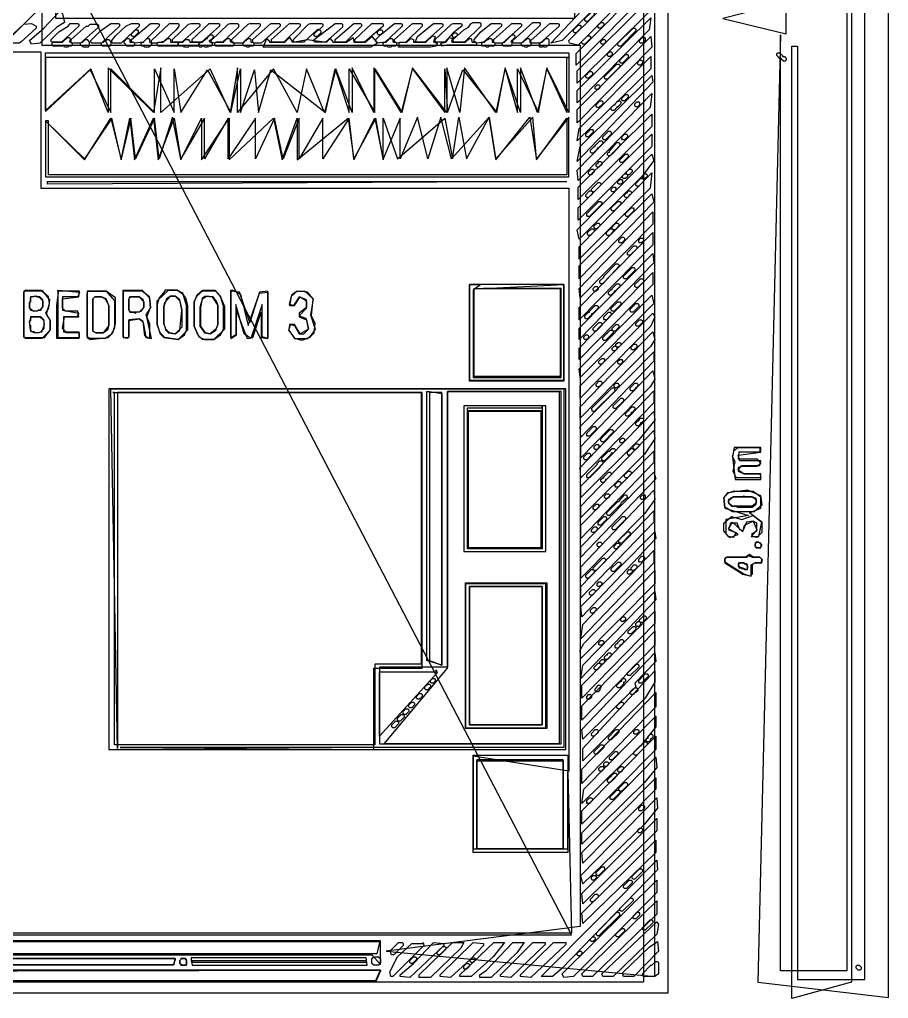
# Model space of a CAD drawing. Header units: millimetres. Extents: x 78 to 4002, y 104 to 3999.
# Drawn here: x 3084 to 4002, y 742 to 1776 of the extents above; entities that cross this region are included whole.
import ezdxf

# ---------------------------------------------------------------- set-up
doc = ezdxf.new("R2010")
doc.units = ezdxf.units.MM

msp = doc.modelspace()

# ---------------------------------------------------------------- linework, layer by layer
for points in [[(3845, 3775), (3813, 3513), (3958, 3498), (3958, 771), (3888, 771), (3888, 1760), (3864, 759), (4002, 743), (4002, 3517), (3865, 3517), (3865, 3775)], [(346, 3513), (2041, 3760), (3743, 3517), (3743, 759), (1400, 759), (1400, 1524), (910, 1107), (441, 1254), (441, 799), (1040, 799), (589, 1156), (1146, 748), (344, 748), (344, 3513)], [(346, 3514), (346, 745), (1145, 745), (1369, 1029), (1400, 748), (3769, 748), (3769, 3517), (2728, 3517), (2728, 3758), (1449, 3758), (1449, 3518), (346, 3518)], [(3448, 3510), (3661, 3461), (3661, 2546), (3495, 2517), (3670, 2517), (3670, 1777), (3122, 1777), (3122, 2505), (3280, 2533), (3107, 2533), (3107, 1749), (3676, 1749), (3676, 818), (3471, 792), (3755, 765), (3755, 3509), (3448, 3509)], [(3847, 3482), (3847, 2552), (3818, 2541), (3870, 2520), (3818, 2508), (3870, 2508), (3870, 1788), (3827, 1777), (3894, 1761), (3894, 3467), (3847, 3482)], [(3648, 3461), (2771, 3461), (2771, 1761), (2518, 3198), (628, 3198), (628, 2157), (444, 3255), (444, 1805), (1083, 1805), (441, 1296), (1703, 1778), (1952, 1000), (1952, 1776), (2572, 1776), (1990, 1597), (1990, 811), (2676, 811), (2852, 1780), (2964, 809), (3667, 809), (2945, 2193), (3294, 2542), (3659, 2061), (3659, 3461)], [(443, 3253), (622, 3253), (622, 2157), (637, 3256), (2517, 3256), (2517, 2048), (2681, 1760), (2880, 2241), (3100, 1783), (2881, 1564), (2853, 1780), (2753, 1564), (2572, 1781), (1954, 1781), (1954, 1223), (1703, 1778), (1088, 1525), (869, 1720), (1080, 1807), (443, 1807), (443, 3253)], [(3963, 3158), (3963, 759), (3900, 742), (3900, 1748), (3906, 1748), (3906, 762), (3977, 762), (3977, 3158)], [(3750, 1862), (3750, 1847), (3657, 1754), (3645, 1751), (3750, 1862)], [(3750, 1839), (3750, 1826), (3674, 1749), (3665, 1751), (3664, 1754), (3750, 1839)], [(3750, 1819), (3751, 1808), (3672, 1728), (3672, 1740), (3750, 1819)], [(3751, 1799), (3751, 1786), (3673, 1709), (3673, 1722), (3751, 1799)], [(3127, 1784), (3129, 1782), (3131, 1773), (3123, 1768), (3105, 1751), (3096, 1750), (3094, 1754), (3109, 1767), (3125, 1784), (3127, 1784)], [(3690, 1784), (3691, 1783), (3691, 1781), (3684, 1774), (3682, 1774), (3681, 1775), (3681, 1777), (3688, 1784), (3690, 1784)], [(3101, 1769), (3101, 1767), (3085, 1752), (3083, 1751), (3072, 1751), (3071, 1752), (3071, 1754), (3077, 1761), (3088, 1771), (3096, 1772), (3101, 1769)], [(3146, 1771), (3146, 1769), (3128, 1752), (3118, 1752), (3117, 1753), (3117, 1755), (3125, 1763), (3135, 1769), (3137, 1772), (3145, 1772), (3146, 1771)], [(3167, 1770), (3167, 1768), (3148, 1751), (3139, 1751), (3138, 1752), (3138, 1755), (3154, 1769), (3156, 1769), (3158, 1771), (3166, 1771), (3167, 1770)], [(3189, 1771), (3189, 1769), (3170, 1751), (3160, 1751), (3159, 1752), (3159, 1754), (3169, 1764), (3180, 1772), (3188, 1772), (3189, 1771)], [(3210, 1771), (3210, 1769), (3191, 1751), (3182, 1751), (3181, 1752), (3181, 1754), (3185, 1759), (3196, 1769), (3202, 1772), (3209, 1772), (3210, 1771)], [(3231, 1771), (3231, 1769), (3214, 1752), (3205, 1751), (3202, 1753), (3202, 1755), (3222, 1772), (3230, 1772), (3231, 1771)], [(3252, 1771), (3252, 1769), (3249, 1765), (3236, 1753), (3229, 1751), (3224, 1751), (3223, 1752), (3223, 1754), (3242, 1772), (3251, 1772), (3252, 1771)], [(3274, 1771), (3274, 1769), (3255, 1752), (3246, 1752), (3245, 1753), (3245, 1755), (3262, 1771), (3265, 1772), (3273, 1772), (3274, 1771)], [(3295, 1771), (3295, 1769), (3276, 1752), (3267, 1752), (3266, 1753), (3266, 1755), (3284, 1772), (3294, 1772), (3295, 1771)], [(3315, 1771), (3315, 1768), (3298, 1752), (3291, 1752), (3290, 1751), (3286, 1752), (3286, 1754), (3304, 1771), (3306, 1772), (3314, 1772), (3315, 1771)], [(3338, 1771), (3338, 1769), (3319, 1751), (3310, 1751), (3308, 1753), (3308, 1755), (3325, 1771), (3327, 1772), (3337, 1772), (3338, 1771)], [(3359, 1771), (3359, 1769), (3339, 1751), (3331, 1751), (3330, 1752), (3330, 1755), (3349, 1772), (3358, 1772), (3359, 1771)], [(3380, 1771), (3380, 1769), (3363, 1752), (3351, 1752), (3350, 1753), (3350, 1755), (3369, 1772), (3379, 1772), (3380, 1771)], [(3404, 1771), (3404, 1769), (3401, 1766), (3398, 1765), (3384, 1752), (3374, 1752), (3373, 1753), (3373, 1755), (3389, 1771), (3391, 1772), (3403, 1772), (3404, 1771)], [(3425, 1771), (3425, 1768), (3407, 1752), (3396, 1752), (3395, 1753), (3395, 1755), (3417, 1772), (3424, 1772), (3425, 1771)], [(3445, 1771), (3445, 1769), (3428, 1752), (3418, 1752), (3417, 1753), (3417, 1755), (3437, 1772), (3444, 1772), (3445, 1771)], [(3468, 1771), (3468, 1769), (3448, 1752), (3439, 1752), (3438, 1753), (3438, 1755), (3456, 1772), (3467, 1772), (3468, 1771)], [(3488, 1771), (3488, 1769), (3470, 1752), (3462, 1751), (3460, 1753), (3460, 1755), (3465, 1760), (3480, 1772), (3487, 1772), (3488, 1771)], [(3509, 1771), (3509, 1769), (3492, 1752), (3482, 1751), (3480, 1753), (3480, 1755), (3499, 1772), (3508, 1772), (3509, 1771)], [(3531, 1771), (3531, 1769), (3512, 1752), (3503, 1752), (3502, 1753), (3504, 1758), (3521, 1772), (3530, 1772), (3531, 1771)], [(3551, 1771), (3551, 1769), (3542, 1762), (3533, 1752), (3524, 1752), (3523, 1753), (3523, 1755), (3540, 1771), (3542, 1772), (3550, 1772), (3551, 1771)], [(3571, 1772), (3571, 1769), (3554, 1752), (3543, 1752), (3542, 1753), (3542, 1755), (3553, 1765), (3558, 1768), (3561, 1772), (3563, 1773), (3570, 1773), (3571, 1772)], [(3593, 1771), (3593, 1769), (3574, 1752), (3567, 1751), (3564, 1753), (3564, 1755), (3571, 1763), (3582, 1772), (3592, 1772), (3593, 1771)], [(3614, 1771), (3614, 1769), (3594, 1751), (3586, 1751), (3585, 1752), (3585, 1755), (3604, 1772), (3613, 1772), (3614, 1771)], [(3634, 1772), (3634, 1770), (3614, 1751), (3606, 1751), (3605, 1752), (3605, 1754), (3626, 1773), (3633, 1773), (3634, 1772)], [(3654, 1771), (3654, 1769), (3634, 1751), (3625, 1751), (3624, 1752), (3624, 1754), (3644, 1772), (3653, 1772), (3654, 1771)], [(3676, 1770), (3677, 1769), (3677, 1767), (3672, 1762), (3670, 1762), (3669, 1763), (3669, 1765), (3674, 1770), (3676, 1770)], [(3751, 1778), (3749, 1765), (3673, 1688), (3673, 1701), (3751, 1778)], [(3700, 1773), (3701, 1772), (3701, 1770), (3698, 1767), (3696, 1767), (3695, 1768), (3695, 1770), (3698, 1773), (3700, 1773)], [(3208, 1765), (3209, 1764), (3209, 1762), (3205, 1758), (3203, 1758), (3202, 1759), (3202, 1761), (3206, 1765), (3208, 1765)], [(3288, 1759), (3288, 1757), (3285, 1754), (3284, 1754), (3284, 1753), (3287, 1751), (3287, 1749), (3286, 1748), (3283, 1748), (3282, 1747), (3279, 1747), (3278, 1749), (3276, 1747), (3274, 1747), (3273, 1748), (3273, 1750), (3275, 1752), (3277, 1752), (3281, 1756), (3282, 1756), (3282, 1757), (3285, 1760), (3287, 1760), (3288, 1759)], [(3462, 1751), (3455, 1747), (3341, 1747), (3345, 1756), (3348, 1752), (3364, 1752), (3369, 1757), (3372, 1752), (3388, 1755), (3408, 1752), (3412, 1756), (3415, 1752), (3429, 1752), (3436, 1757), (3437, 1752), (3449, 1752), (3456, 1758), (3462, 1751)], [(3401, 1765), (3402, 1764), (3402, 1762), (3398, 1758), (3396, 1758), (3395, 1759), (3395, 1761), (3399, 1765), (3401, 1765)], [(3464, 1765), (3466, 1765), (3467, 1764), (3467, 1762), (3465, 1760), (3463, 1760), (3462, 1761), (3462, 1763), (3464, 1765)], [(3525, 1751), (3524, 1748), (3518, 1747), (3484, 1747), (3485, 1752), (3493, 1752), (3497, 1756), (3500, 1755), (3500, 1752), (3513, 1752), (3520, 1759), (3523, 1758), (3521, 1752), (3525, 1751)], [(3543, 1762), (3545, 1762), (3546, 1761), (3546, 1759), (3544, 1757), (3542, 1757), (3541, 1758), (3541, 1760), (3543, 1762)], [(3606, 1760), (3607, 1759), (3607, 1757), (3603, 1753), (3604, 1752), (3604, 1749), (3603, 1748), (3595, 1748), (3594, 1749), (3594, 1751), (3595, 1752), (3596, 1752), (3604, 1760), (3606, 1760)], [(3751, 1758), (3752, 1747), (3673, 1667), (3673, 1681), (3751, 1758)], [(3686, 1759), (3687, 1758), (3687, 1756), (3681, 1750), (3679, 1750), (3678, 1751), (3678, 1753), (3684, 1759), (3686, 1759)], [(3734, 1767), (3735, 1766), (3735, 1764), (3719, 1748), (3717, 1748), (3716, 1749), (3716, 1751), (3732, 1767), (3734, 1767)], [(3139, 1751), (3139, 1749), (3138, 1748), (3135, 1748), (3134, 1747), (3131, 1747), (3130, 1749), (3129, 1748), (3119, 1748), (3118, 1749), (3118, 1751), (3119, 1752), (3129, 1752), (3134, 1757), (3136, 1757), (3137, 1756), (3137, 1754), (3136, 1753), (3139, 1751)], [(3148, 1751), (3149, 1752), (3150, 1752), (3153, 1755), (3155, 1755), (3157, 1752), (3157, 1748), (3156, 1747), (3151, 1747), (3148, 1749), (3148, 1751)], [(3170, 1751), (3171, 1752), (3172, 1752), (3174, 1754), (3175, 1754), (3176, 1755), (3178, 1755), (3180, 1752), (3180, 1749), (3179, 1748), (3171, 1748), (3170, 1749), (3170, 1751)], [(3194, 1753), (3197, 1756), (3199, 1756), (3200, 1755), (3200, 1752), (3204, 1752), (3205, 1751), (3205, 1749), (3204, 1748), (3197, 1748), (3196, 1749), (3196, 1750), (3195, 1750), (3194, 1751), (3194, 1753)], [(3220, 1756), (3221, 1755), (3221, 1753), (3223, 1751), (3223, 1749), (3220, 1747), (3216, 1747), (3215, 1748), (3213, 1748), (3212, 1749), (3212, 1751), (3213, 1752), (3215, 1752), (3215, 1753), (3218, 1756), (3220, 1756)], [(3229, 1751), (3230, 1752), (3235, 1752), (3240, 1756), (3242, 1756), (3243, 1755), (3243, 1752), (3250, 1752), (3251, 1751), (3251, 1749), (3250, 1748), (3230, 1748), (3229, 1749), (3229, 1751)], [(3251, 1751), (3252, 1752), (3256, 1752), (3259, 1755), (3262, 1755), (3264, 1752), (3272, 1752), (3273, 1751), (3273, 1749), (3272, 1748), (3263, 1748), (3262, 1747), (3258, 1747), (3257, 1748), (3252, 1748), (3251, 1749), (3251, 1751)], [(3310, 1751), (3310, 1749), (3309, 1748), (3291, 1748), (3290, 1749), (3290, 1751), (3291, 1752), (3299, 1752), (3303, 1756), (3305, 1756), (3306, 1755), (3306, 1753), (3310, 1751)], [(3320, 1751), (3325, 1756), (3327, 1756), (3328, 1755), (3328, 1752), (3330, 1752), (3331, 1751), (3331, 1749), (3330, 1748), (3327, 1748), (3326, 1747), (3324, 1747), (3323, 1748), (3321, 1748), (3320, 1749), (3320, 1751)], [(3468, 1751), (3469, 1752), (3471, 1752), (3475, 1756), (3477, 1756), (3478, 1755), (3478, 1753), (3479, 1752), (3481, 1752), (3482, 1751), (3482, 1749), (3481, 1748), (3477, 1748), (3476, 1747), (3473, 1747), (3472, 1748), (3469, 1748), (3468, 1749), (3468, 1751)], [(3529, 1751), (3534, 1752), (3538, 1757), (3541, 1756), (3540, 1753), (3541, 1752), (3555, 1752), (3559, 1756), (3561, 1756), (3562, 1752), (3566, 1752), (3567, 1749), (3535, 1749), (3530, 1748), (3529, 1751)], [(3572, 1751), (3573, 1752), (3575, 1752), (3578, 1755), (3579, 1755), (3580, 1756), (3582, 1756), (3583, 1755), (3583, 1752), (3585, 1752), (3586, 1751), (3586, 1749), (3585, 1748), (3580, 1748), (3579, 1747), (3577, 1747), (3576, 1748), (3573, 1748), (3572, 1749), (3572, 1751)], [(3622, 1756), (3623, 1755), (3623, 1752), (3624, 1751), (3624, 1749), (3623, 1748), (3621, 1748), (3620, 1747), (3618, 1747), (3617, 1748), (3615, 1748), (3614, 1749), (3614, 1751), (3615, 1752), (3616, 1752), (3620, 1756), (3622, 1756)], [(3642, 1756), (3643, 1755), (3643, 1749), (3640, 1747), (3638, 1747), (3637, 1748), (3636, 1747), (3634, 1747), (3633, 1748), (3633, 1750), (3635, 1752), (3636, 1752), (3640, 1756), (3642, 1756)], [(3700, 1755), (3702, 1755), (3703, 1754), (3703, 1752), (3701, 1750), (3699, 1750), (3698, 1751), (3698, 1753), (3700, 1755)], [(3744, 1757), (3745, 1756), (3745, 1754), (3742, 1751), (3740, 1751), (3739, 1752), (3739, 1754), (3742, 1757), (3744, 1757)], [(2831, 1741), (2860, 1559), (2995, 1614), (3051, 1742), (3106, 1742), (3106, 1598), (3664, 1598), (3664, 982), (3563, 998), (3563, 900), (3663, 900), (3663, 981), (3667, 811), (2964, 811), (3055, 942), (2963, 979), (2963, 1373), (2834, 1373), (2834, 1741)], [(3664, 1736), (3664, 1678), (3641, 1725), (3631, 1678), (3613, 1725), (3613, 1678), (3597, 1725), (3587, 1678), (3554, 1725), (3549, 1678), (3535, 1725), (3535, 1678), (3499, 1725), (3487, 1678), (3458, 1725), (3458, 1678), (3435, 1725), (3435, 1678), (3418, 1724), (3406, 1678), (3387, 1724), (3377, 1678), (3352, 1724), (3314, 1678), (3314, 1725), (3306, 1678), (3285, 1724), (3233, 1678), (3233, 1725), (3225, 1678), (3177, 1725), (3177, 1678), (3159, 1724), (3111, 1680), (3111, 1741), (3664, 1741)], [(3707, 1742), (3709, 1742), (3710, 1741), (3710, 1739), (3708, 1737), (3706, 1737), (3705, 1738), (3705, 1740), (3707, 1742)], [(3726, 1739), (3727, 1738), (3727, 1736), (3721, 1730), (3719, 1730), (3718, 1731), (3718, 1733), (3724, 1739), (3726, 1739)], [(3884, 1740), (3885, 1741), (3887, 1741), (3890, 1738), (3890, 1737), (3892, 1737), (3894, 1735), (3894, 1733), (3893, 1732), (3891, 1732), (3889, 1734), (3889, 1735), (3887, 1735), (3884, 1738), (3884, 1740)], [(3664, 1736), (3111, 1736), (3111, 1679), (3158, 1723), (3180, 1678), (3180, 1724), (3226, 1678), (3226, 1724), (3247, 1678), (3247, 1724), (3254, 1678), (3282, 1723), (3307, 1678), (3317, 1724), (3317, 1678), (3332, 1723), (3336, 1678), (3349, 1723), (3407, 1678), (3417, 1724), (3432, 1678), (3432, 1724), (3459, 1678), (3459, 1724), (3488, 1678), (3499, 1724), (3533, 1678), (3533, 1724), (3536, 1678), (3552, 1723), (3588, 1678), (3597, 1724), (3610, 1678), (3610, 1724), (3632, 1678), (3641, 1724), (3662, 1678), (3662, 1736)], [(3751, 1737), (3751, 1724), (3673, 1648), (3675, 1661), (3751, 1737)], [(3717, 1729), (3718, 1728), (3718, 1726), (3705, 1713), (3703, 1713), (3702, 1714), (3702, 1716), (3715, 1729), (3717, 1729)], [(3739, 1733), (3741, 1733), (3742, 1732), (3742, 1730), (3740, 1728), (3738, 1728), (3737, 1729), (3737, 1731), (3739, 1733)], [(3752, 1717), (3753, 1710), (3673, 1626), (3676, 1642), (3752, 1717)], [(3688, 1721), (3689, 1720), (3689, 1718), (3685, 1714), (3683, 1714), (3682, 1715), (3682, 1717), (3686, 1721), (3688, 1721)], [(3694, 1707), (3696, 1707), (3697, 1706), (3697, 1704), (3695, 1702), (3693, 1702), (3692, 1703), (3692, 1705), (3694, 1707)], [(3752, 1698), (3750, 1683), (3674, 1606), (3673, 1617), (3752, 1698)], [(3726, 1697), (3727, 1696), (3727, 1694), (3723, 1690), (3721, 1690), (3720, 1691), (3720, 1693), (3724, 1697), (3726, 1697)], [(3699, 1690), (3700, 1689), (3700, 1687), (3696, 1683), (3694, 1683), (3693, 1684), (3693, 1686), (3697, 1690), (3699, 1690)], [(3718, 1690), (3719, 1689), (3719, 1687), (3716, 1684), (3715, 1684), (3715, 1683), (3712, 1680), (3710, 1680), (3709, 1681), (3709, 1683), (3712, 1686), (3713, 1686), (3713, 1687), (3716, 1690), (3718, 1690)], [(3736, 1689), (3738, 1689), (3739, 1688), (3739, 1686), (3737, 1684), (3735, 1684), (3734, 1685), (3734, 1687), (3736, 1689)], [(3752, 1676), (3752, 1663), (3674, 1586), (3674, 1599), (3752, 1676)], [(3111, 1669), (3152, 1628), (3180, 1672), (3191, 1628), (3200, 1672), (3205, 1628), (3225, 1672), (3230, 1628), (3247, 1672), (3254, 1628), (3276, 1672), (3276, 1628), (3305, 1672), (3305, 1628), (3352, 1672), (3361, 1628), (3377, 1672), (3377, 1628), (3431, 1672), (3437, 1628), (3459, 1672), (3468, 1628), (3468, 1672), (3483, 1629), (3533, 1672), (3541, 1629), (3548, 1673), (3556, 1629), (3580, 1673), (3587, 1628), (3623, 1673), (3630, 1628), (3662, 1672), (3662, 1612), (3114, 1612), (3114, 1669)], [(3111, 1669), (3111, 1610), (3664, 1610), (3664, 1673), (3630, 1629), (3626, 1673), (3587, 1629), (3580, 1673), (3540, 1629), (3529, 1673), (3515, 1629), (3504, 1673), (3486, 1629), (3486, 1672), (3468, 1629), (3460, 1672), (3437, 1629), (3432, 1672), (3404, 1629), (3404, 1672), (3379, 1629), (3379, 1672), (3362, 1629), (3353, 1672), (3333, 1629), (3333, 1672), (3304, 1629), (3304, 1672), (3279, 1629), (3279, 1672), (3254, 1629), (3245, 1673), (3231, 1629), (3226, 1672), (3206, 1629), (3201, 1672), (3191, 1629), (3181, 1672), (3152, 1629), (3111, 1669)], [(3752, 1655), (3752, 1642), (3674, 1564), (3674, 1577), (3752, 1655)], [(3689, 1660), (3690, 1659), (3690, 1657), (3685, 1652), (3683, 1652), (3682, 1653), (3682, 1655), (3687, 1660), (3689, 1660)], [(3708, 1658), (3709, 1657), (3709, 1655), (3703, 1649), (3701, 1649), (3700, 1650), (3700, 1652), (3706, 1658), (3708, 1658)], [(3725, 1655), (3726, 1654), (3726, 1652), (3723, 1649), (3721, 1649), (3720, 1650), (3720, 1652), (3723, 1655), (3725, 1655)], [(3699, 1648), (3700, 1647), (3700, 1645), (3695, 1640), (3694, 1640), (3694, 1639), (3690, 1635), (3688, 1635), (3687, 1636), (3687, 1638), (3691, 1642), (3692, 1642), (3692, 1643), (3697, 1648), (3699, 1648)], [(3717, 1646), (3718, 1645), (3718, 1643), (3716, 1641), (3716, 1640), (3710, 1634), (3709, 1634), (3709, 1633), (3708, 1632), (3706, 1632), (3705, 1633), (3705, 1635), (3706, 1636), (3707, 1636), (3707, 1637), (3715, 1646), (3717, 1646)], [(3752, 1634), (3754, 1627), (3742, 1611), (3675, 1544), (3673, 1554), (3752, 1634)], [(3726, 1634), (3727, 1633), (3727, 1631), (3721, 1625), (3719, 1625), (3718, 1626), (3718, 1628), (3724, 1634), (3726, 1634)], [(3698, 1626), (3699, 1625), (3699, 1623), (3698, 1622), (3697, 1622), (3697, 1621), (3696, 1620), (3694, 1620), (3693, 1621), (3693, 1623), (3694, 1624), (3695, 1624), (3695, 1625), (3696, 1626), (3698, 1626)], [(3752, 1614), (3750, 1598), (3675, 1523), (3675, 1536), (3752, 1614)], [(3690, 1618), (3691, 1617), (3691, 1615), (3688, 1612), (3686, 1612), (3685, 1613), (3685, 1615), (3688, 1618), (3690, 1618)], [(3730, 1618), (3731, 1617), (3731, 1615), (3728, 1612), (3726, 1612), (3725, 1613), (3725, 1615), (3728, 1618), (3730, 1618)], [(3113, 1605), (3662, 1605), (3113, 1602)], [(3697, 1604), (3698, 1603), (3698, 1601), (3691, 1594), (3689, 1594), (3688, 1595), (3688, 1597), (3695, 1604), (3697, 1604)], [(3718, 1607), (3720, 1607), (3721, 1606), (3721, 1604), (3719, 1602), (3717, 1602), (3716, 1603), (3716, 1605), (3718, 1607)], [(3723, 1613), (3725, 1613), (3726, 1612), (3726, 1610), (3724, 1608), (3722, 1608), (3721, 1609), (3721, 1611), (3723, 1613)], [(3742, 1608), (3743, 1607), (3743, 1605), (3738, 1600), (3736, 1600), (3735, 1601), (3735, 1603), (3740, 1608), (3742, 1608)], [(3744, 1613), (3746, 1613), (3747, 1612), (3747, 1610), (3745, 1608), (3743, 1608), (3742, 1609), (3742, 1611), (3744, 1613)], [(3688, 1595), (3689, 1594), (3689, 1592), (3685, 1588), (3683, 1588), (3682, 1589), (3682, 1591), (3686, 1595), (3688, 1595)], [(3711, 1599), (3713, 1599), (3714, 1598), (3714, 1596), (3712, 1594), (3710, 1594), (3709, 1595), (3709, 1597), (3711, 1599)], [(3729, 1595), (3730, 1594), (3730, 1592), (3729, 1591), (3728, 1591), (3728, 1590), (3726, 1588), (3724, 1588), (3723, 1589), (3723, 1591), (3725, 1593), (3726, 1593), (3726, 1594), (3727, 1595), (3729, 1595)], [(3752, 1592), (3754, 1583), (3675, 1502), (3675, 1516), (3752, 1592)], [(3698, 1584), (3699, 1583), (3699, 1581), (3686, 1568), (3684, 1568), (3683, 1569), (3683, 1571), (3696, 1584), (3698, 1584)], [(3718, 1584), (3719, 1583), (3719, 1581), (3712, 1574), (3710, 1574), (3709, 1575), (3709, 1577), (3716, 1584), (3718, 1584)], [(3753, 1573), (3753, 1560), (3676, 1482), (3675, 1492), (3753, 1573)], [(3732, 1577), (3733, 1576), (3733, 1574), (3727, 1568), (3725, 1568), (3724, 1569), (3724, 1571), (3730, 1577), (3732, 1577)], [(3753, 1551), (3753, 1538), (3675, 1459), (3675, 1472), (3753, 1551)], [(3690, 1555), (3691, 1554), (3691, 1552), (3687, 1548), (3685, 1548), (3684, 1549), (3684, 1551), (3688, 1555), (3690, 1555)], [(3696, 1561), (3697, 1560), (3697, 1558), (3694, 1555), (3692, 1555), (3691, 1556), (3691, 1558), (3694, 1561), (3696, 1561)], [(3710, 1555), (3711, 1554), (3711, 1552), (3707, 1548), (3705, 1548), (3704, 1549), (3704, 1551), (3708, 1555), (3710, 1555)], [(3716, 1561), (3717, 1560), (3717, 1558), (3713, 1554), (3711, 1554), (3710, 1555), (3710, 1557), (3714, 1561), (3716, 1561)], [(3722, 1546), (3723, 1545), (3723, 1543), (3720, 1540), (3718, 1540), (3717, 1541), (3717, 1543), (3720, 1546), (3722, 1546)], [(3740, 1545), (3742, 1545), (3743, 1544), (3743, 1542), (3741, 1540), (3739, 1540), (3738, 1541), (3738, 1543), (3740, 1545)], [(3735, 1537), (3736, 1536), (3736, 1534), (3729, 1527), (3727, 1527), (3726, 1528), (3726, 1530), (3733, 1537), (3735, 1537)], [(3753, 1529), (3754, 1519), (3675, 1438), (3675, 1450), (3753, 1529)], [(3716, 1518), (3717, 1517), (3717, 1515), (3700, 1497), (3698, 1497), (3697, 1498), (3697, 1500), (3701, 1504), (3701, 1505), (3714, 1518), (3716, 1518)], [(3733, 1514), (3734, 1513), (3734, 1511), (3725, 1502), (3723, 1502), (3722, 1503), (3722, 1505), (3731, 1514), (3733, 1514)], [(3753, 1509), (3753, 1496), (3675, 1417), (3675, 1429), (3753, 1509)], [(3742, 1502), (3743, 1501), (3743, 1499), (3737, 1493), (3735, 1493), (3734, 1494), (3734, 1496), (3740, 1502), (3742, 1502)], [(3090, 1490), (3107, 1490), (3115, 1480), (3114, 1471), (3111, 1466), (3116, 1458), (3116, 1448), (3107, 1439), (3090, 1439), (3088, 1441), (3088, 1488), (3090, 1490)], [(3090, 1490), (3088, 1489), (3088, 1440), (3110, 1440), (3116, 1448), (3116, 1458), (3112, 1465), (3115, 1476), (3114, 1483), (3107, 1489), (3090, 1489)], [(3125, 1490), (3147, 1488), (3145, 1483), (3129, 1483), (3129, 1469), (3146, 1466), (3144, 1462), (3130, 1462), (3130, 1446), (3146, 1446), (3146, 1439), (3123, 1439), (3123, 1474), (3125, 1490)], [(3124, 1490), (3124, 1440), (3147, 1440), (3147, 1445), (3133, 1445), (3129, 1450), (3131, 1462), (3146, 1462), (3145, 1468), (3132, 1468), (3129, 1471), (3129, 1481), (3146, 1483), (3147, 1489), (3124, 1489)], [(3156, 1489), (3175, 1489), (3184, 1479), (3184, 1450), (3180, 1443), (3174, 1439), (3158, 1439), (3155, 1441), (3155, 1487), (3156, 1489)], [(3155, 1489), (3155, 1440), (3158, 1438), (3177, 1440), (3182, 1445), (3185, 1455), (3185, 1482), (3175, 1489), (3155, 1489)], [(3195, 1490), (3213, 1490), (3221, 1482), (3222, 1472), (3217, 1464), (3221, 1455), (3221, 1439), (3216, 1442), (3214, 1457), (3210, 1460), (3199, 1459), (3199, 1441), (3197, 1439), (3193, 1441), (3193, 1490)], [(3193, 1489), (3193, 1440), (3199, 1440), (3199, 1458), (3210, 1460), (3214, 1456), (3217, 1440), (3223, 1439), (3218, 1462), (3222, 1472), (3221, 1483), (3213, 1489), (3193, 1489)], [(3241, 1490), (3250, 1490), (3255, 1487), (3259, 1482), (3261, 1474), (3261, 1448), (3251, 1438), (3237, 1440), (3232, 1445), (3229, 1454), (3229, 1479), (3241, 1490)], [(3237, 1489), (3231, 1482), (3229, 1475), (3229, 1454), (3232, 1444), (3236, 1440), (3251, 1438), (3258, 1443), (3260, 1448), (3260, 1474), (3256, 1487), (3250, 1490), (3237, 1490)], [(3278, 1490), (3290, 1490), (3296, 1483), (3300, 1473), (3300, 1449), (3289, 1438), (3277, 1438), (3272, 1443), (3268, 1452), (3268, 1478), (3271, 1484), (3278, 1490)], [(3277, 1490), (3271, 1485), (3268, 1478), (3268, 1452), (3273, 1441), (3279, 1438), (3289, 1438), (3296, 1443), (3299, 1449), (3299, 1473), (3296, 1484), (3291, 1489), (3277, 1489)], [(3309, 1490), (3317, 1486), (3325, 1453), (3337, 1487), (3346, 1488), (3346, 1439), (3340, 1441), (3340, 1475), (3328, 1439), (3321, 1444), (3312, 1475), (3312, 1443), (3307, 1440), (3307, 1490)], [(3307, 1489), (3307, 1439), (3313, 1443), (3313, 1468), (3324, 1439), (3330, 1440), (3339, 1467), (3339, 1440), (3346, 1439), (3346, 1489), (3337, 1488), (3327, 1456), (3316, 1488), (3307, 1489)], [(3377, 1489), (3385, 1489), (3394, 1481), (3391, 1464), (3396, 1449), (3390, 1440), (3382, 1437), (3375, 1439), (3368, 1448), (3370, 1454), (3374, 1453), (3379, 1444), (3384, 1444), (3389, 1449), (3387, 1460), (3379, 1463), (3387, 1471), (3387, 1480), (3379, 1483), (3373, 1474), (3369, 1475), (3371, 1484), (3377, 1489)], [(3377, 1489), (3371, 1485), (3369, 1474), (3374, 1474), (3380, 1483), (3387, 1479), (3387, 1472), (3379, 1466), (3379, 1462), (3387, 1459), (3389, 1449), (3380, 1444), (3374, 1454), (3369, 1454), (3368, 1448), (3374, 1439), (3388, 1439), (3395, 1445), (3396, 1455), (3392, 1463), (3394, 1481), (3388, 1488), (3377, 1489)], [(3560, 1496), (3571, 1496), (3563, 1490), (3563, 1398), (3656, 1398), (3656, 1492), (3574, 1492), (3659, 1496), (3659, 1394), (3559, 1394), (3559, 1496)], [(3559, 1496), (3559, 1395), (3659, 1395), (3659, 1496), (3559, 1496)], [(3565, 1492), (3655, 1492), (3655, 1399), (3564, 1399), (3564, 1492)], [(3692, 1494), (3694, 1494), (3695, 1493), (3695, 1491), (3693, 1489), (3691, 1489), (3690, 1490), (3690, 1492), (3692, 1494)], [(3717, 1497), (3718, 1496), (3718, 1494), (3713, 1489), (3712, 1489), (3712, 1488), (3709, 1485), (3707, 1485), (3706, 1486), (3706, 1488), (3709, 1491), (3710, 1491), (3710, 1492), (3715, 1497), (3717, 1497)], [(3096, 1483), (3101, 1484), (3102, 1483), (3104, 1483), (3108, 1479), (3108, 1473), (3105, 1469), (3103, 1469), (3102, 1468), (3098, 1468), (3094, 1471), (3094, 1477), (3095, 1478), (3095, 1482), (3096, 1483)], [(3095, 1483), (3095, 1478), (3094, 1477), (3094, 1471), (3095, 1469), (3097, 1469), (3098, 1468), (3106, 1469), (3108, 1473), (3108, 1480), (3105, 1483), (3102, 1483), (3101, 1484), (3095, 1483)], [(3163, 1483), (3170, 1483), (3174, 1481), (3178, 1474), (3178, 1453), (3172, 1445), (3164, 1445), (3161, 1447), (3161, 1481), (3163, 1483)], [(3163, 1483), (3161, 1481), (3161, 1447), (3164, 1445), (3172, 1445), (3177, 1449), (3178, 1453), (3178, 1474), (3175, 1481), (3170, 1483), (3163, 1483)], [(3201, 1483), (3210, 1483), (3215, 1478), (3215, 1472), (3210, 1467), (3201, 1467), (3199, 1469), (3199, 1481), (3201, 1483)], [(3200, 1483), (3199, 1481), (3199, 1469), (3200, 1467), (3204, 1467), (3206, 1466), (3207, 1467), (3212, 1468), (3215, 1472), (3215, 1478), (3214, 1480), (3210, 1483), (3200, 1483)], [(3243, 1484), (3248, 1484), (3253, 1479), (3255, 1469), (3255, 1451), (3248, 1444), (3242, 1445), (3238, 1449), (3236, 1455), (3236, 1473), (3237, 1477), (3243, 1484)], [(3243, 1484), (3239, 1481), (3236, 1473), (3236, 1455), (3238, 1448), (3241, 1445), (3248, 1444), (3253, 1448), (3255, 1469), (3253, 1480), (3248, 1484), (3243, 1484)], [(3280, 1484), (3277, 1482), (3274, 1472), (3274, 1452), (3279, 1445), (3285, 1444), (3291, 1448), (3293, 1454), (3293, 1474), (3292, 1478), (3288, 1483), (3280, 1484)], [(3281, 1484), (3287, 1483), (3293, 1474), (3293, 1454), (3291, 1449), (3285, 1444), (3280, 1445), (3275, 1452), (3275, 1472), (3277, 1481), (3281, 1484)], [(3752, 1485), (3754, 1476), (3676, 1398), (3675, 1407), (3752, 1485)], [(3694, 1474), (3695, 1473), (3695, 1471), (3689, 1465), (3688, 1465), (3688, 1464), (3684, 1460), (3682, 1460), (3681, 1461), (3681, 1463), (3685, 1467), (3686, 1467), (3686, 1468), (3692, 1474), (3694, 1474)], [(3718, 1478), (3719, 1477), (3719, 1475), (3712, 1468), (3710, 1468), (3709, 1469), (3709, 1471), (3716, 1478), (3718, 1478)], [(3737, 1476), (3738, 1475), (3738, 1473), (3732, 1467), (3730, 1467), (3729, 1468), (3729, 1470), (3735, 1476), (3737, 1476)], [(3096, 1462), (3105, 1462), (3109, 1458), (3109, 1450), (3106, 1446), (3104, 1445), (3100, 1445), (3099, 1446), (3097, 1446), (3095, 1448), (3094, 1457), (3096, 1462)], [(3095, 1462), (3095, 1458), (3094, 1457), (3094, 1454), (3095, 1453), (3095, 1447), (3100, 1445), (3107, 1446), (3110, 1454), (3109, 1459), (3106, 1462), (3095, 1462)], [(3753, 1466), (3755, 1462), (3751, 1452), (3676, 1376), (3676, 1389), (3753, 1466)], [(3708, 1467), (3709, 1466), (3709, 1464), (3704, 1459), (3702, 1459), (3701, 1460), (3701, 1462), (3706, 1467), (3708, 1467)], [(3741, 1459), (3742, 1458), (3742, 1456), (3738, 1452), (3736, 1452), (3735, 1453), (3735, 1455), (3739, 1459), (3741, 1459)], [(3698, 1456), (3699, 1455), (3699, 1453), (3693, 1447), (3691, 1447), (3690, 1448), (3690, 1450), (3696, 1456), (3698, 1456)], [(3710, 1448), (3711, 1447), (3711, 1445), (3703, 1437), (3701, 1437), (3700, 1438), (3700, 1440), (3708, 1448), (3710, 1448)], [(3716, 1454), (3717, 1453), (3717, 1451), (3713, 1447), (3711, 1447), (3710, 1448), (3710, 1450), (3714, 1454), (3716, 1454)], [(3753, 1446), (3755, 1438), (3751, 1431), (3676, 1355), (3676, 1367), (3753, 1446)], [(3682, 1443), (3684, 1443), (3685, 1442), (3685, 1440), (3683, 1438), (3681, 1438), (3680, 1439), (3680, 1441), (3682, 1443)], [(3712, 1431), (3714, 1431), (3715, 1430), (3715, 1428), (3713, 1426), (3711, 1426), (3710, 1427), (3710, 1429), (3712, 1431)], [(3716, 1435), (3718, 1435), (3719, 1434), (3719, 1432), (3717, 1430), (3715, 1430), (3714, 1431), (3714, 1433), (3716, 1435)], [(3735, 1433), (3736, 1432), (3736, 1430), (3733, 1427), (3731, 1427), (3730, 1428), (3730, 1430), (3733, 1433), (3735, 1433)], [(3754, 1425), (3754, 1415), (3677, 1335), (3676, 1346), (3754, 1425)], [(3701, 1418), (3702, 1417), (3702, 1415), (3699, 1412), (3697, 1412), (3696, 1413), (3696, 1415), (3699, 1418), (3701, 1418)], [(3718, 1417), (3720, 1417), (3721, 1416), (3721, 1414), (3719, 1412), (3717, 1412), (3716, 1413), (3716, 1415), (3718, 1417)], [(3753, 1405), (3755, 1396), (3750, 1388), (3677, 1313), (3677, 1325), (3753, 1405)], [(3659, 1386), (3178, 1386), (3178, 1005), (3661, 1005), (3661, 1386)], [(3659, 1385), (3659, 1007), (3190, 1007), (3458, 1005), (3458, 1091), (3509, 1091), (3509, 1382), (3187, 1382), (3187, 1006), (3180, 1386), (3659, 1386)], [(3712, 1387), (3713, 1384), (3691, 1362), (3689, 1362), (3688, 1365), (3710, 1387), (3712, 1387)], [(3698, 1394), (3699, 1393), (3699, 1391), (3696, 1388), (3694, 1388), (3693, 1389), (3693, 1391), (3696, 1394), (3698, 1394)], [(3714, 1392), (3716, 1392), (3717, 1391), (3717, 1389), (3715, 1387), (3713, 1387), (3712, 1388), (3712, 1390), (3714, 1392)], [(3736, 1392), (3737, 1391), (3737, 1389), (3732, 1384), (3730, 1384), (3729, 1385), (3729, 1387), (3734, 1392), (3736, 1392)], [(3182, 1382), (3508, 1382), (3508, 1095), (3459, 1095), (3459, 1010), (3184, 1010), (3184, 1382)], [(3653, 1383), (3536, 1383), (3536, 1092), (3464, 1092), (3464, 1011), (3656, 1011), (3656, 1383)], [(3538, 1383), (3654, 1383), (3654, 1011), (3469, 1011), (3536, 1091), (3536, 1383)], [(3517, 1383), (3530, 1381), (3530, 1094), (3514, 1099), (3514, 1383)], [(3517, 1383), (3517, 1099), (3530, 1094), (3530, 1382), (3517, 1382)], [(3754, 1384), (3754, 1371), (3677, 1292), (3676, 1303), (3754, 1384)], [(3721, 1376), (3722, 1375), (3722, 1373), (3714, 1365), (3712, 1365), (3711, 1366), (3711, 1368), (3719, 1376), (3721, 1376)], [(3637, 1368), (3553, 1368), (3553, 1214), (3640, 1214), (3640, 1368)], [(3636, 1368), (3636, 1217), (3557, 1217), (3557, 1366), (3636, 1366)], [(3733, 1367), (3734, 1366), (3734, 1364), (3731, 1361), (3730, 1361), (3730, 1360), (3727, 1357), (3725, 1357), (3724, 1358), (3724, 1360), (3727, 1363), (3728, 1363), (3728, 1364), (3731, 1367), (3733, 1367)], [(3557, 1363), (3557, 1218), (3635, 1218), (3635, 1362), (3557, 1362)], [(3558, 1363), (3635, 1363), (3635, 1218), (3558, 1218), (3558, 1363)], [(3754, 1362), (3755, 1353), (3738, 1332), (3677, 1271), (3677, 1283), (3754, 1362)], [(3742, 1355), (3743, 1354), (3743, 1352), (3741, 1350), (3740, 1350), (3740, 1349), (3738, 1347), (3736, 1347), (3735, 1348), (3735, 1350), (3737, 1352), (3738, 1352), (3738, 1353), (3740, 1355), (3742, 1355)], [(3692, 1346), (3693, 1345), (3693, 1343), (3686, 1336), (3684, 1336), (3683, 1337), (3683, 1339), (3690, 1346), (3692, 1346)], [(3754, 1342), (3755, 1333), (3744, 1317), (3677, 1250), (3677, 1262), (3754, 1342)], [(3710, 1343), (3711, 1342), (3711, 1340), (3701, 1330), (3699, 1330), (3698, 1331), (3698, 1333), (3708, 1343), (3710, 1343)], [(3720, 1334), (3722, 1334), (3723, 1333), (3723, 1331), (3721, 1329), (3719, 1329), (3718, 1330), (3718, 1332), (3720, 1334)], [(3693, 1327), (3695, 1327), (3696, 1326), (3696, 1324), (3694, 1322), (3692, 1322), (3691, 1323), (3691, 1325), (3693, 1327)], [(3737, 1328), (3738, 1327), (3738, 1325), (3735, 1322), (3733, 1322), (3732, 1323), (3732, 1325), (3735, 1328), (3737, 1328)], [(3866, 1324), (3866, 1319), (3844, 1319), (3843, 1312), (3863, 1312), (3867, 1307), (3863, 1304), (3847, 1304), (3843, 1303), (3843, 1299), (3849, 1296), (3866, 1296), (3867, 1292), (3841, 1292), (3838, 1299), (3840, 1309), (3837, 1314), (3839, 1321), (3843, 1324), (3866, 1324)], [(3867, 1324), (3839, 1324), (3837, 1314), (3840, 1290), (3867, 1290), (3867, 1296), (3849, 1296), (3843, 1300), (3847, 1305), (3866, 1305), (3867, 1310), (3845, 1310), (3843, 1316), (3867, 1319), (3867, 1324)], [(3754, 1320), (3754, 1308), (3677, 1228), (3677, 1242), (3754, 1320)], [(3686, 1318), (3687, 1317), (3687, 1315), (3683, 1311), (3681, 1311), (3680, 1312), (3680, 1314), (3684, 1318), (3686, 1318)], [(3712, 1323), (3713, 1322), (3713, 1320), (3711, 1318), (3709, 1318), (3709, 1317), (3702, 1310), (3700, 1310), (3699, 1311), (3699, 1313), (3706, 1320), (3708, 1320), (3708, 1321), (3710, 1323), (3712, 1323)], [(3732, 1323), (3733, 1322), (3733, 1320), (3729, 1316), (3727, 1316), (3726, 1317), (3726, 1319), (3730, 1323), (3732, 1323)], [(3699, 1310), (3700, 1309), (3700, 1307), (3697, 1304), (3697, 1303), (3686, 1292), (3684, 1292), (3683, 1293), (3683, 1295), (3694, 1306), (3694, 1307), (3697, 1310), (3699, 1310)], [(3754, 1298), (3756, 1291), (3677, 1208), (3677, 1219), (3754, 1298)], [(3708, 1298), (3709, 1297), (3709, 1295), (3704, 1290), (3703, 1290), (3703, 1289), (3701, 1287), (3699, 1287), (3698, 1288), (3698, 1290), (3700, 1292), (3701, 1292), (3701, 1293), (3706, 1298), (3708, 1298)], [(3729, 1299), (3730, 1298), (3730, 1296), (3726, 1292), (3724, 1292), (3723, 1293), (3723, 1295), (3727, 1299), (3729, 1299)], [(3718, 1288), (3719, 1287), (3719, 1285), (3716, 1282), (3714, 1282), (3713, 1283), (3713, 1285), (3716, 1288), (3718, 1288)], [(3754, 1279), (3755, 1269), (3744, 1254), (3677, 1186), (3677, 1198), (3754, 1279)], [(3704, 1275), (3706, 1275), (3707, 1274), (3707, 1272), (3705, 1270), (3703, 1270), (3702, 1271), (3702, 1273), (3704, 1275)], [(3725, 1274), (3726, 1271), (3719, 1265), (3719, 1264), (3707, 1252), (3705, 1252), (3704, 1255), (3716, 1267), (3717, 1267), (3723, 1274), (3725, 1274)], [(3742, 1274), (3744, 1274), (3745, 1273), (3745, 1271), (3743, 1269), (3741, 1269), (3740, 1270), (3740, 1272), (3742, 1274)], [(3832, 1276), (3828, 1271), (3829, 1260), (3854, 1252), (3830, 1248), (3830, 1233), (3834, 1229), (3843, 1232), (3833, 1238), (3837, 1245), (3848, 1235), (3850, 1242), (3859, 1246), (3863, 1237), (3857, 1230), (3865, 1230), (3868, 1245), (3855, 1255), (3867, 1260), (3867, 1273), (3853, 1279), (3832, 1276)], [(3828, 1271), (3833, 1276), (3838, 1278), (3859, 1278), (3867, 1272), (3868, 1263), (3860, 1256), (3837, 1256), (3829, 1261), (3828, 1271)], [(3862, 1270), (3858, 1272), (3850, 1272), (3849, 1273), (3848, 1272), (3838, 1272), (3833, 1269), (3833, 1265), (3836, 1262), (3841, 1262), (3842, 1261), (3858, 1261), (3862, 1264), (3862, 1270)], [(3833, 1268), (3838, 1272), (3858, 1272), (3862, 1269), (3862, 1265), (3858, 1262), (3842, 1262), (3841, 1262), (3837, 1262), (3833, 1266), (3833, 1268)], [(3695, 1264), (3696, 1263), (3696, 1261), (3693, 1258), (3691, 1258), (3690, 1259), (3690, 1261), (3693, 1264), (3695, 1264)], [(3754, 1257), (3754, 1245), (3677, 1165), (3677, 1177), (3754, 1257)], [(3868, 1245), (3868, 1234), (3863, 1229), (3858, 1230), (3858, 1233), (3863, 1236), (3863, 1244), (3859, 1246), (3852, 1245), (3848, 1236), (3845, 1237), (3842, 1244), (3835, 1244), (3833, 1237), (3841, 1234), (3838, 1229), (3833, 1230), (3828, 1236), (3828, 1244), (3836, 1251), (3847, 1248), (3859, 1252), (3868, 1245)], [(3703, 1251), (3704, 1250), (3704, 1248), (3698, 1242), (3696, 1242), (3695, 1243), (3695, 1245), (3701, 1251), (3703, 1251)], [(3723, 1251), (3724, 1250), (3724, 1248), (3713, 1237), (3711, 1237), (3710, 1238), (3710, 1240), (3721, 1251), (3723, 1251)], [(3755, 1235), (3756, 1228), (3678, 1145), (3677, 1156), (3755, 1235)], [(3693, 1240), (3694, 1239), (3694, 1237), (3691, 1234), (3689, 1234), (3688, 1235), (3688, 1237), (3691, 1240), (3693, 1240)], [(3728, 1235), (3729, 1234), (3729, 1232), (3720, 1223), (3718, 1223), (3717, 1224), (3717, 1226), (3726, 1235), (3728, 1235)], [(3696, 1224), (3698, 1224), (3699, 1223), (3699, 1221), (3697, 1219), (3695, 1219), (3694, 1220), (3694, 1222), (3696, 1224)], [(3717, 1223), (3718, 1222), (3718, 1220), (3717, 1219), (3716, 1219), (3716, 1218), (3715, 1217), (3713, 1217), (3712, 1218), (3712, 1220), (3713, 1221), (3714, 1221), (3714, 1222), (3715, 1223), (3717, 1223)], [(3863, 1224), (3865, 1224), (3867, 1222), (3867, 1219), (3866, 1218), (3863, 1218), (3861, 1220), (3861, 1222), (3863, 1224)], [(3862, 1224), (3861, 1223), (3861, 1219), (3862, 1218), (3867, 1218), (3867, 1219), (3868, 1220), (3868, 1221), (3867, 1222), (3867, 1223), (3866, 1223), (3865, 1224), (3862, 1224)], [(3754, 1215), (3754, 1202), (3677, 1122), (3679, 1137), (3754, 1215)], [(3869, 1205), (3866, 1208), (3859, 1208), (3855, 1211), (3851, 1208), (3831, 1208), (3829, 1207), (3829, 1202), (3848, 1190), (3857, 1188), (3857, 1200), (3861, 1202), (3868, 1202), (3869, 1205)], [(3868, 1206), (3867, 1202), (3861, 1202), (3858, 1200), (3858, 1190), (3856, 1188), (3849, 1190), (3829, 1203), (3829, 1206), (3831, 1208), (3852, 1208), (3854, 1210), (3858, 1208), (3866, 1208), (3868, 1206)], [(3702, 1207), (3703, 1206), (3703, 1204), (3693, 1194), (3691, 1194), (3690, 1195), (3690, 1197), (3700, 1207), (3702, 1207)], [(3718, 1203), (3719, 1202), (3719, 1200), (3712, 1193), (3710, 1193), (3709, 1194), (3709, 1196), (3716, 1203), (3718, 1203)], [(3735, 1200), (3736, 1199), (3736, 1197), (3733, 1194), (3731, 1194), (3730, 1195), (3730, 1197), (3733, 1200), (3735, 1200)], [(3743, 1209), (3744, 1208), (3744, 1206), (3741, 1203), (3739, 1203), (3738, 1204), (3738, 1206), (3741, 1209), (3743, 1209)], [(3843, 1201), (3843, 1199), (3844, 1198), (3844, 1197), (3846, 1197), (3847, 1196), (3849, 1196), (3850, 1195), (3853, 1195), (3853, 1200), (3852, 1201), (3850, 1201), (3849, 1202), (3844, 1202), (3843, 1201)], [(3844, 1201), (3845, 1202), (3849, 1202), (3850, 1201), (3851, 1201), (3853, 1199), (3853, 1196), (3852, 1195), (3850, 1195), (3849, 1196), (3848, 1196), (3847, 1197), (3846, 1197), (3844, 1199), (3844, 1201)], [(3755, 1194), (3755, 1180), (3677, 1101), (3676, 1110), (3680, 1117), (3755, 1194)], [(3690, 1195), (3691, 1194), (3691, 1192), (3685, 1186), (3683, 1186), (3682, 1187), (3682, 1189), (3688, 1195), (3690, 1195)], [(3728, 1195), (3730, 1195), (3731, 1194), (3731, 1192), (3729, 1190), (3727, 1190), (3726, 1191), (3726, 1193), (3728, 1195)], [(3556, 1181), (3641, 1181), (3641, 1027), (3555, 1027), (3555, 1181)], [(3555, 1181), (3555, 1028), (3640, 1028), (3640, 1180), (3555, 1180)], [(3696, 1182), (3698, 1182), (3699, 1181), (3699, 1179), (3697, 1177), (3695, 1177), (3694, 1178), (3694, 1180), (3696, 1182)], [(3560, 1177), (3636, 1177), (3636, 1031), (3559, 1031), (3559, 1177)], [(3559, 1177), (3559, 1031), (3636, 1031), (3636, 1177), (3559, 1177)], [(3755, 1172), (3756, 1163), (3677, 1080), (3679, 1094), (3755, 1172)], [(3691, 1174), (3692, 1173), (3692, 1171), (3689, 1168), (3687, 1168), (3686, 1169), (3686, 1171), (3689, 1174), (3691, 1174)], [(3755, 1151), (3755, 1138), (3678, 1059), (3678, 1073), (3755, 1151)], [(3692, 1155), (3693, 1154), (3693, 1152), (3690, 1149), (3688, 1149), (3687, 1150), (3687, 1152), (3690, 1155), (3692, 1155)], [(3721, 1145), (3723, 1145), (3724, 1144), (3724, 1142), (3722, 1140), (3720, 1140), (3719, 1141), (3719, 1143), (3721, 1145)], [(3737, 1140), (3739, 1140), (3740, 1139), (3740, 1137), (3738, 1135), (3736, 1135), (3735, 1136), (3735, 1138), (3737, 1140)], [(3745, 1146), (3746, 1145), (3746, 1143), (3742, 1139), (3740, 1139), (3739, 1140), (3739, 1142), (3743, 1146), (3745, 1146)], [(3755, 1130), (3755, 1115), (3678, 1036), (3678, 1051), (3755, 1130)], [(3734, 1135), (3735, 1134), (3735, 1132), (3730, 1127), (3728, 1127), (3727, 1128), (3727, 1130), (3732, 1135), (3734, 1135)], [(3698, 1120), (3700, 1120), (3701, 1119), (3701, 1117), (3699, 1115), (3697, 1115), (3696, 1116), (3696, 1118), (3698, 1120)], [(3721, 1121), (3722, 1120), (3722, 1118), (3719, 1115), (3718, 1115), (3718, 1114), (3716, 1112), (3714, 1112), (3713, 1113), (3713, 1115), (3715, 1117), (3716, 1117), (3716, 1118), (3719, 1121), (3721, 1121)], [(3755, 1107), (3756, 1098), (3734, 1075), (3735, 1071), (3679, 1016), (3678, 1026), (3755, 1107)], [(3708, 1107), (3709, 1106), (3709, 1104), (3708, 1103), (3707, 1103), (3707, 1102), (3705, 1100), (3703, 1100), (3702, 1101), (3702, 1103), (3704, 1105), (3705, 1105), (3705, 1106), (3706, 1107), (3708, 1107)], [(3699, 1100), (3701, 1100), (3702, 1099), (3702, 1097), (3700, 1095), (3698, 1095), (3697, 1096), (3697, 1098), (3699, 1100)], [(3524, 1089), (3525, 1086), (3464, 1019), (3464, 1087), (3524, 1087)], [(3755, 1088), (3755, 1076), (3745, 1059), (3679, 993), (3679, 1006), (3755, 1088)], [(3697, 1096), (3698, 1095), (3698, 1093), (3694, 1089), (3692, 1089), (3691, 1090), (3691, 1092), (3695, 1096), (3697, 1096)], [(3737, 1095), (3738, 1094), (3738, 1092), (3729, 1083), (3727, 1083), (3726, 1084), (3726, 1086), (3735, 1095), (3737, 1095)], [(3520, 1080), (3522, 1080), (3523, 1079), (3523, 1077), (3521, 1075), (3519, 1075), (3518, 1076), (3518, 1078), (3520, 1080)], [(3723, 1080), (3724, 1079), (3724, 1077), (3723, 1076), (3722, 1076), (3722, 1074), (3718, 1070), (3716, 1070), (3715, 1071), (3715, 1073), (3719, 1077), (3720, 1077), (3720, 1079), (3721, 1080), (3723, 1080)], [(3747, 1085), (3748, 1084), (3748, 1082), (3741, 1075), (3739, 1075), (3738, 1076), (3738, 1078), (3745, 1085), (3747, 1085)], [(3517, 1074), (3518, 1073), (3518, 1071), (3515, 1068), (3513, 1068), (3512, 1069), (3512, 1071), (3515, 1074), (3517, 1074)], [(3697, 1073), (3698, 1072), (3698, 1070), (3697, 1069), (3697, 1068), (3695, 1066), (3693, 1066), (3692, 1067), (3692, 1069), (3694, 1071), (3694, 1072), (3695, 1073), (3697, 1073)], [(3736, 1070), (3737, 1069), (3737, 1067), (3735, 1065), (3734, 1065), (3732, 1063), (3730, 1063), (3729, 1064), (3729, 1066), (3732, 1069), (3733, 1069), (3734, 1070), (3736, 1070)], [(3500, 1055), (3501, 1054), (3501, 1052), (3498, 1049), (3496, 1049), (3495, 1050), (3495, 1052), (3498, 1055), (3500, 1055)], [(3508, 1064), (3509, 1063), (3509, 1061), (3506, 1058), (3504, 1058), (3503, 1059), (3503, 1061), (3506, 1064), (3508, 1064)], [(3756, 1065), (3756, 1050), (3678, 969), (3678, 984), (3756, 1065)], [(3685, 1063), (3687, 1063), (3688, 1062), (3688, 1060), (3686, 1058), (3684, 1058), (3683, 1059), (3683, 1061), (3685, 1063)], [(3721, 1055), (3722, 1054), (3722, 1052), (3718, 1048), (3716, 1048), (3715, 1049), (3715, 1051), (3719, 1055), (3721, 1055)], [(3494, 1048), (3495, 1047), (3495, 1045), (3492, 1042), (3490, 1042), (3489, 1043), (3489, 1045), (3492, 1048), (3494, 1048)], [(3483, 1035), (3484, 1034), (3484, 1032), (3480, 1028), (3478, 1028), (3477, 1029), (3477, 1031), (3481, 1035), (3483, 1035)], [(3489, 1042), (3490, 1041), (3490, 1039), (3486, 1035), (3484, 1035), (3483, 1036), (3483, 1038), (3487, 1042), (3489, 1042)], [(3756, 1040), (3756, 1029), (3741, 1010), (3678, 948), (3680, 963), (3756, 1040)], [(3694, 1026), (3695, 1025), (3695, 1023), (3691, 1019), (3689, 1019), (3688, 1020), (3688, 1022), (3692, 1026), (3694, 1026)], [(3716, 1026), (3717, 1025), (3717, 1023), (3709, 1015), (3707, 1015), (3706, 1016), (3706, 1018), (3714, 1026), (3716, 1026)], [(3735, 1026), (3737, 1026), (3738, 1025), (3738, 1023), (3736, 1021), (3734, 1021), (3733, 1022), (3733, 1024), (3735, 1026)], [(3756, 1019), (3756, 1005), (3678, 926), (3678, 940), (3756, 1019)], [(3752, 1021), (3753, 1020), (3753, 1018), (3751, 1016), (3750, 1016), (3750, 1014), (3749, 1013), (3747, 1013), (3746, 1014), (3746, 1016), (3747, 1017), (3748, 1017), (3748, 1019), (3750, 1021), (3752, 1021)], [(3700, 1010), (3701, 1009), (3701, 1007), (3694, 1000), (3692, 1000), (3691, 1001), (3691, 1003), (3698, 1010), (3700, 1010)], [(3715, 1003), (3716, 1002), (3716, 1000), (3710, 994), (3708, 994), (3707, 995), (3707, 997), (3713, 1003), (3715, 1003)], [(3746, 1013), (3747, 1012), (3747, 1010), (3744, 1007), (3743, 1007), (3743, 1006), (3736, 999), (3734, 999), (3733, 1000), (3733, 1002), (3740, 1009), (3741, 1009), (3741, 1010), (3744, 1013), (3746, 1013)], [(3565, 999), (3663, 999), (3663, 896), (3563, 896), (3563, 999)], [(3567, 993), (3567, 900), (3658, 900), (3658, 994), (3567, 994)], [(3568, 993), (3658, 993), (3658, 900), (3567, 900), (3567, 993)], [(3756, 997), (3757, 986), (3744, 970), (3678, 905), (3678, 917), (3756, 997)], [(3698, 987), (3700, 987), (3701, 986), (3701, 984), (3699, 982), (3697, 982), (3696, 983), (3696, 985), (3698, 987)], [(3703, 992), (3705, 992), (3706, 991), (3706, 989), (3704, 987), (3702, 987), (3701, 988), (3701, 990), (3703, 992)], [(3721, 987), (3722, 986), (3722, 984), (3719, 981), (3717, 981), (3716, 982), (3716, 984), (3719, 987), (3721, 987)], [(3756, 975), (3756, 963), (3679, 885), (3678, 896), (3756, 975)], [(3714, 980), (3715, 979), (3715, 977), (3712, 974), (3711, 974), (3711, 973), (3708, 970), (3706, 970), (3705, 971), (3705, 973), (3708, 976), (3709, 976), (3709, 977), (3712, 980), (3714, 980)], [(3717, 962), (3718, 961), (3718, 959), (3711, 952), (3709, 952), (3708, 953), (3708, 955), (3715, 962), (3717, 962)], [(3725, 970), (3726, 969), (3726, 967), (3720, 961), (3718, 961), (3717, 962), (3717, 964), (3723, 970), (3725, 970)], [(3757, 954), (3758, 943), (3744, 926), (3679, 863), (3677, 872), (3757, 954)], [(3688, 954), (3689, 953), (3689, 951), (3686, 948), (3684, 948), (3683, 949), (3683, 951), (3686, 954), (3688, 954)], [(3743, 946), (3744, 945), (3744, 943), (3741, 940), (3739, 940), (3738, 941), (3738, 943), (3741, 946), (3743, 946)], [(3757, 932), (3757, 919), (3679, 842), (3678, 853), (3757, 932)], [(3739, 922), (3741, 922), (3742, 921), (3742, 919), (3740, 917), (3738, 917), (3737, 918), (3737, 920), (3739, 922)], [(3756, 909), (3756, 896), (3679, 821), (3678, 832), (3756, 909)], [(3757, 888), (3758, 878), (3656, 773), (3647, 765), (3635, 765), (3757, 888)], [(3701, 881), (3702, 880), (3702, 878), (3696, 872), (3694, 872), (3693, 873), (3693, 875), (3699, 881), (3701, 881)], [(3741, 879), (3742, 878), (3742, 876), (3734, 868), (3732, 868), (3731, 869), (3731, 871), (3739, 879), (3741, 879)], [(3690, 872), (3692, 872), (3693, 871), (3693, 869), (3691, 867), (3689, 867), (3688, 868), (3688, 870), (3690, 872)], [(3757, 867), (3757, 854), (3669, 765), (3659, 764), (3657, 768), (3757, 867)], [(3730, 867), (3731, 866), (3731, 864), (3725, 858), (3723, 858), (3722, 859), (3722, 861), (3728, 867), (3730, 867)], [(3694, 852), (3695, 851), (3695, 849), (3690, 844), (3688, 844), (3687, 845), (3687, 847), (3692, 852), (3694, 852)], [(3731, 848), (3732, 847), (3732, 845), (3721, 834), (3719, 834), (3718, 835), (3718, 837), (3729, 848), (3731, 848)], [(3757, 845), (3757, 831), (3689, 765), (3679, 765), (3678, 768), (3757, 845)], [(3717, 833), (3718, 830), (3696, 808), (3694, 808), (3693, 811), (3715, 833), (3717, 833)], [(3738, 833), (3739, 832), (3739, 830), (3735, 826), (3733, 826), (3732, 827), (3732, 829), (3736, 833), (3738, 833)], [(3757, 823), (3759, 820), (3757, 810), (3711, 765), (3700, 765), (3699, 768), (3757, 823)], [(3752, 825), (3753, 824), (3753, 822), (3745, 814), (3743, 814), (3742, 815), (3742, 817), (3750, 825), (3752, 825)], [(3689, 807), (3691, 807), (3692, 806), (3692, 804), (3690, 802), (3688, 802), (3687, 803), (3687, 805), (3689, 807)], [(3722, 816), (3723, 815), (3723, 813), (3717, 807), (3715, 807), (3714, 808), (3714, 810), (3720, 816), (3722, 816)], [(3465, 778), (3465, 803), (3046, 803), (3046, 788), (3456, 788), (3465, 778)], [(3464, 801), (3461, 789), (3046, 789), (3049, 802), (3464, 802)], [(3510, 801), (3511, 798), (3478, 765), (3476, 765), (3475, 770), (3483, 786), (3498, 800), (3510, 800)], [(3488, 801), (3489, 800), (3489, 798), (3479, 788), (3477, 788), (3476, 789), (3476, 793), (3484, 801), (3488, 801)], [(3532, 800), (3532, 798), (3496, 764), (3486, 765), (3486, 767), (3500, 779), (3521, 801), (3532, 800)], [(3553, 801), (3550, 795), (3518, 764), (3506, 764), (3506, 767), (3541, 801), (3553, 801)], [(3533, 797), (3534, 796), (3534, 794), (3528, 788), (3526, 788), (3525, 789), (3525, 791), (3531, 797), (3533, 797)], [(3574, 800), (3574, 798), (3560, 783), (3539, 764), (3528, 765), (3528, 767), (3563, 801), (3574, 800)], [(3596, 801), (3584, 786), (3561, 765), (3549, 765), (3549, 767), (3585, 801), (3596, 801)], [(3617, 801), (3609, 790), (3582, 764), (3570, 764), (3570, 767), (3577, 772), (3605, 801), (3617, 801)], [(3639, 801), (3639, 799), (3603, 764), (3592, 765), (3592, 767), (3626, 801), (3639, 801)], [(3661, 801), (3661, 799), (3624, 764), (3613, 765), (3613, 767), (3648, 801), (3661, 801)], [(3758, 802), (3759, 792), (3733, 765), (3722, 765), (3721, 769), (3749, 796), (3758, 802)], [(3458, 786), (3463, 786), (3465, 784), (3465, 779), (3463, 777), (3458, 777), (3456, 779), (3456, 784), (3458, 786)], [(3502, 786), (3503, 785), (3503, 783), (3499, 779), (3497, 779), (3496, 780), (3496, 782), (3500, 786), (3502, 786)], [(3675, 792), (3677, 792), (3678, 791), (3678, 789), (3676, 787), (3674, 787), (3673, 788), (3673, 790), (3675, 792)], [(3248, 783), (3246, 777), (3060, 777), (3066, 784), (3248, 784)], [(3248, 784), (3066, 784), (3060, 778), (3247, 778), (3248, 784)], [(3255, 784), (3258, 784), (3260, 782), (3260, 778), (3259, 777), (3255, 777), (3253, 779), (3253, 782), (3255, 784)], [(3254, 784), (3254, 783), (3253, 782), (3253, 779), (3254, 778), (3254, 777), (3260, 777), (3260, 783), (3259, 784), (3254, 784)], [(3265, 782), (3266, 777), (3451, 777), (3450, 785), (3265, 785)], [(3265, 782), (3449, 782), (3451, 780), (3267, 780), (3265, 782)], [(3558, 779), (3559, 778), (3559, 776), (3556, 773), (3554, 773), (3553, 774), (3553, 776), (3556, 779), (3558, 779)], [(3562, 785), (3564, 785), (3565, 784), (3565, 782), (3563, 780), (3561, 780), (3560, 781), (3560, 783), (3562, 785)], [(3758, 781), (3759, 780), (3759, 768), (3755, 765), (3743, 765), (3742, 766), (3742, 768), (3751, 777), (3752, 777), (3756, 781), (3758, 781)], [(3968, 776), (3969, 777), (3971, 777), (3973, 775), (3973, 773), (3972, 772), (3970, 772), (3968, 774), (3968, 776)], [(3465, 771), (3460, 760), (3046, 760), (3048, 771), (3081, 771), (3465, 772)], [(3465, 772), (3047, 772), (3046, 761), (3460, 761), (3465, 772)]]:
    msp.add_lwpolyline(points, close=True)

doc.saveas('drawing.dxf')
